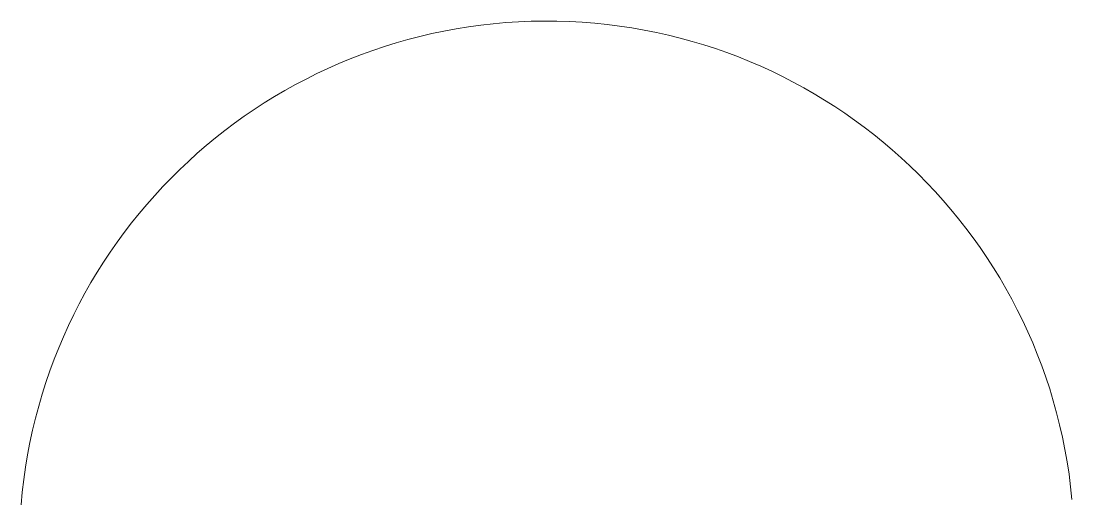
# Model space of a CAD drawing. Extents: x 30.4 to 60.2, y 23.3 to 37.1.
import ezdxf

# ---------------------------------------------------------------- set-up
doc = ezdxf.new("R2010")
doc.units = 0
doc.header["$MEASUREMENT"] = 0
doc.layers.add('Prop Lane Lines', color=9, linetype='Continuous', lineweight=13)

msp = doc.modelspace()

# ---------------------------------------------------------------- linework, layer by layer
at = {"layer": 'Prop Lane Lines'}
msp.add_arc((45.309559, 22.118168), 15, 5.294013, 175.294013, dxfattribs=at)

doc.saveas('drawing.dxf')
